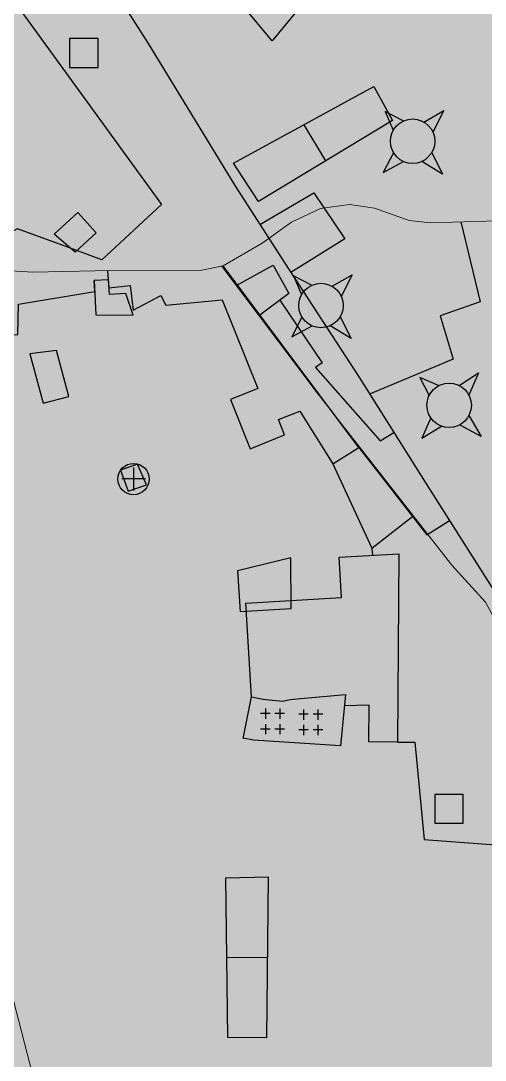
# Model space of a CAD drawing. Header units: inches. Extents: x 46391 to 88391, y 15017 to 44717.
# Drawn here: x 63327 to 66053, y 23185 to 29283 of the extents above; entities that cross this region are included whole.
import ezdxf

# ---------------------------------------------------------------- set-up
doc = ezdxf.new("R2010")
doc.units = ezdxf.units.IN
doc.header["$MEASUREMENT"] = 0
for name, color, linetype in [('autobuska stanica', 60, 'Continuous'), ('braunfild', 1, 'Continuous'), ('centralne funkcije', 1, 'Continuous'), ('groblja', 253, 'Continuous'), ('industrija', 181, 'Continuous'), ('oznake', 7, 'Continuous'), ('pijace', 53, 'Continuous'), ('porodicno stanovanje', 51, 'Continuous'), ('sport i rekreacija', 81, 'Continuous'), ('SS', 132, 'Continuous'), ('stanovanje sa poslovanjem', 40, 'Continuous'), ('toplane', 2, 'Continuous'), ('VS', 134, 'Continuous'), ('zdravstvo', 160, 'Continuous'), ('zelezcnicka stanica', 52, 'Continuous')]:
    doc.layers.add(name, color=color, linetype=linetype)
doc.layers.add('DP 2 reda', color=50, linetype='Continuous', lineweight=9)
doc.layers.add('pruga', color=7, linetype='TRACKS', lineweight=25)
doc.layers.add('objekti obrayovanja', color=7, linetype='Continuous', true_color=0x8fffe3)
doc.layers.add('OS', color=7, linetype='Continuous', true_color=0x00f0f0)
doc.linetypes.add('TRACKS', pattern='A,0.15,[130,ltypeshp.shx,S=0.25,R=0,X=0,Y=0],0.15', length=0.3)

msp = doc.modelspace()

# ---------------------------------------------------------------- hatches: boundary and pattern name
at = {"layer": 'autobuska stanica'}
h = msp.add_hatch(color=256, dxfattribs=at)
h.dxf.hatch_style = 1
h.paths.add_polyline_path([(65107.7, 28184.5), (65087, 28181.6), (64915.7, 28101.8), (64783.3, 28007.4), (64877.6, 27860.5), (64912.6, 27806.7), (65229, 28004.3)])
h.paths.add_polyline_path([(65087, 28181.6), (65107.7, 28184.5), (65047.6, 28273.8), (64731, 28088.8), (64783.3, 28007.4), (64915.7, 28101.8)])
at = {"layer": 'braunfild'}
h = msp.add_hatch(color=256, dxfattribs=at)
h.dxf.hatch_style = 1
h.paths.add_polyline_path([(65572.7, 28695.4), (65465.7, 28750.7), (65513.6, 28641.1, -0.087846), (65542.6, 28676.2, -0.068723)])
h.paths.add_polyline_path([(65574.6, 28457.1, -0.154921), (65515.2, 28509.3), (65455.3, 28393.8)])
h.paths.add_polyline_path([(65739.6, 28510.3, -0.083795), (65711.6, 28477.1, -0.070366), (65680.7, 28457.6), (65803.4, 28382.4)])
h.paths.add_polyline_path([(65811.1, 28756.7), (65693.2, 28689.2, -0.157336), (65746.6, 28629.3)])
h.paths.add_polyline_path([(65542.6, 28676.2, 0.087846), (65513.6, 28641.1, 0.838496), (65711.6, 28477.1, 1)])
h = msp.add_hatch(color=256, dxfattribs=at)
h.dxf.hatch_style = 1
h.paths.add_polyline_path([(65034.6, 27731.3), (64927.6, 27786.5), (64975.5, 27677, -0.087846), (65004.5, 27712.1, -0.068723)])
h.paths.add_polyline_path([(65036.7, 27493, -0.154921), (64977.3, 27545.2), (64917.4, 27429.6)])
h.paths.add_polyline_path([(65201.6, 27546.4, -0.083795), (65173.7, 27513.2, -0.070366), (65142.8, 27493.6), (65265.6, 27418.6)])
h.paths.add_polyline_path([(65273, 27792.9), (65155.1, 27725.3, -0.157336), (65208.5, 27665.5)])
h.paths.add_polyline_path([(65004.5, 27712.1, 0.087846), (64975.5, 27677, 0.838496), (65173.7, 27513.2, 1)])
h = msp.add_hatch(color=256, dxfattribs=at)
h.dxf.hatch_style = 1
h.paths.add_polyline_path([(65780.1, 27142.5), (65669.8, 27191.1), (65724.4, 27084.7, -0.087846), (65751.2, 27121.5, -0.068723)])
h.paths.add_polyline_path([(65796.7, 26904.8, -0.154921), (65734.2, 26953.3), (65681.6, 26834.3)])
h.paths.add_polyline_path([(65958.1, 26968.2, -0.083795), (65932.2, 26933.3, -0.070366), (65902.6, 26911.9), (66029.7, 26844.5)])
h.paths.add_polyline_path([(66014.2, 27218.6), (65900.7, 27143.9, -0.157336), (65957.6, 27087.5)])
h.paths.add_polyline_path([(65751.2, 27121.5, 0.087846), (65724.4, 27084.7, 0.838496), (65932.2, 26933.3, 1)])
at = {"layer": 'centralne funkcije'}
h = msp.add_hatch(color=256, dxfattribs=at)
h.dxf.hatch_style = 1
h.paths.add_polyline_path([(63064.9, 27944.9), (62909.8, 28080.9), (62724.5, 28050.7), (62735.7, 27982), (62407.7, 27927.3), (62415, 27900.3), (62347.1, 27885.1), (62341.9, 27916.4), (61856.4, 27835.4), (61863.8, 27774.8), (62701.9, 27763.6), (62814.9, 27763.6), (63240.1, 27817.6), (63398.7, 27807.4), (63761.4, 27815.9), (64390.7, 27820.9), (64516.1, 27845.2), (64743.3, 27978.9), (64783.3, 28007.4), (64584.4, 28317.1), (64075.9, 29150.5), (63710.3, 29721.3), (63547.2, 29971.5), (62866.2, 29978.4), (64154, 28205.6), (63802.3, 27880.6), (63656.2, 27934.7), (63646.6, 27925.9), (63621.8, 27947.4), (63598.1, 27956.2), (63308, 28063.5)])
h = msp.add_hatch(color=256, dxfattribs=at)
h.dxf.hatch_style = 1
h.paths.add_polyline_path([(62814.9, 27763.6), (62701.9, 27763.6), (62477.5, 27766.6), (62485.2, 27533.2), (62495.9, 27211.4), (62756.8, 27220.8), (62756, 27174.4), (62195, 27184.2), (62196.4, 27264.1), (61963.3, 27268.2), (61968.6, 27566.4), (62165.6, 27562.9), (62164.2, 27485), (62241, 27483.7), (62246.1, 27769.7), (61863.8, 27774.8), (61870.3, 27722.1), (61851.2, 27614.6), (61830.4, 27505.5), (61833.9, 27427.5), (61858.1, 27360), (61943.2, 27189.5), (61990, 27080.3), (62006.5, 27014.5), (62289.9, 27042.8), (62578.7, 26565.8), (63194.7, 26723.5), (63106.1, 27285.1), (63009, 27285.8), (63009.9, 27429.5), (63310.1, 27442.8), (63313.3, 27620.2), (63719.2, 27686.8), (63844.8, 27716.8), (63851.9, 27816.6), (63761.4, 27815.9), (63398.7, 27807.4), (63240.1, 27817.6)])
h.paths.add_polyline_path([(64324.2, 27628.3), (64510.1, 27646.3), (64718.3, 27125.4), (64557.5, 27061.1), (64672.9, 26772.4), (64875.6, 26853.4), (64839.6, 26943.5), (64965.3, 26993.7), (65159.6, 26683.9), (65311.6, 26779.2), (65150.3, 26995.4), (65067.9, 27100.9), (64507.3, 27843.4), (64390.7, 27820.9), (63851.9, 27816.6), (63844.8, 27716.8), (63968.7, 27730.6), (63986.2, 27585.1), (64148.6, 27671.2), (64178.8, 27614.2)])
h = msp.add_hatch(color=256, dxfattribs=at)
h.dxf.hatch_style = 1
h.paths.add_polyline_path([(64516.1, 27845.2), (64507.3, 27843.4), (65067.9, 27100.9), (65150.3, 26995.4)])
h = msp.add_hatch(color=256, dxfattribs=at)
h.dxf.hatch_style = 1
h.paths.add_polyline_path([(65710.8, 26266.6), (65842.9, 26350.5), (65709.8, 26560.3), (65516.5, 26867.6), (65437.7, 26818), (65057.5, 27249.4), (65096, 27275.6), (64837.3, 27656), (64717.9, 27574.7), (65311.6, 26779.2)])
at = {"layer": 'groblja'}
h = msp.add_hatch(color=256, dxfattribs=at)
h.dxf.hatch_style = 1
h.paths.add_polyline_path([(65203.4, 25029.3), (65234.2, 25330.8), (64970, 25307.1), (64909.1, 25301.6), (64866, 25290.7), (64766, 25300.1), (64750.1, 25303.9), (64680.9, 25317.6), (64632.4, 25073.6), (64693.5, 25061.5)])
at = {"layer": 'industrija'}
h = msp.add_hatch(color=256, dxfattribs=at)
h.dxf.hatch_style = 1
h.paths.add_polyline_path([(65332.8, 29808.9), (64803.5, 29166.2), (64094.8, 30017.2), (63526.3, 30003.5), (63710.3, 29721.3), (64075.9, 29150.5), (64584.4, 28317.1), (64783.3, 28007.4), (64915.7, 28101.8), (65087, 28181.6), (65256.2, 28205.7), (65404.4, 28183.7), (65606.1, 28111.2), (65729.7, 28098.5), (66517.6, 28121.8), (67493.3, 28149.1), (67693.3, 28213.3), (67644.7, 28346), (67241.5, 29274), (66795.2, 30164.1), (66434.8, 30830.4), (65080.9, 30219.4)])
h = msp.add_hatch(color=256, dxfattribs=at)
h.dxf.hatch_style = 1
h.paths.add_polyline_path([(68007.1, 28065.4), (68037.5, 28147.6), (68060, 28351.3), (67820.5, 28254.2), (67693.3, 28213.3), (67788.7, 27952.6), (67883, 27986.9)])
h.paths.add_polyline_path([(64563.1, 22535.7), (63582.7, 22381.1), (63670.5, 22041.4), (64068.4, 20539.7), (64965, 20731.7)])
h.paths.add_polyline_path([(66442.2, 25390), (66117.2, 25918.6), (65842.9, 26350.5), (65710.8, 26266.6), (65627, 26374.2), (65388.8, 26188.8), (65391.2, 26147.2), (65545.4, 26156.2), (65538.4, 25051.7), (65640.7, 25051), (65694.8, 24478.7), (66397, 24428.6), (66381.1, 24206), (67180.8, 24232.1), (67138.5, 24300.5), (66744.1, 24914.5)])
h = msp.add_hatch(color=256, dxfattribs=at)
h.dxf.hatch_style = 1
h.paths.add_polyline_path([(68166.3, 25717.6), (67976, 26288), (67890.7, 26605.5), (67728.5, 27115.2), (67590.1, 27550.4), (67581.6, 27722), (67700.7, 27920.7), (67788.7, 27952.6), (67693.3, 28213.3), (67493.3, 28149.1), (66517.6, 28121.8), (65910.5, 28103.9), (66024.7, 27633.4), (65789.2, 27552.3), (65864.5, 27297.4), (65374.8, 27092.9), (65709.8, 26560.3), (66117.2, 25918.6), (66442.2, 25390), (66744.1, 24914.5), (67138.5, 24300.5), (67527.1, 23672.3), (67829, 23762.7), (67571.5, 24070.1), (67925.3, 24169.7), (67799.1, 24618), (68374, 24996.2), (68284.1, 25308.5)])
h.paths.add_polyline_path([(67168.8, 25695.4), (66628.4, 25676.4), (66634.7, 25497.2), (66544.6, 25494), (66535.1, 25763.1), (66321.6, 25793), (66313.4, 26286.8), (66517.5, 26290.2), (66394.9, 27158.4), (66132.1, 27121.3), (66077.1, 27311.1), (67092.7, 27449.4), (67388.6, 27077.7), (67171.4, 26966.5), (67237.4, 26837.7), (67161.3, 26798.8), (67309.9, 26480.9), (67600, 26616.4), (67683, 26438.8), (67399.6, 26259.7), (67098.2, 26246.1), (67102.1, 26159.4), (67005.8, 26155), (67196, 25757.8)], flags=16)
h = msp.add_hatch(color=256, dxfattribs=at)
h.dxf.hatch_style = 1
h.paths.add_polyline_path([(65096, 27275.6), (65057.5, 27249.4), (65437.7, 26818), (65516.5, 26867.6), (65315.3, 27187.4), (64877.6, 27860.5), (64783.3, 28007.4), (64743.3, 27978.9), (64516.1, 27845.2), (64717.9, 27574.7), (64837.3, 27656)])
h.paths.add_polyline_path([(67829, 23762.7), (67527.1, 23672.3), (67833.9, 23200.8), (67909.2, 23294.4), (68086.5, 23455.2)])
h.paths.add_polyline_path([(68369.6, 26214.3), (67977.4, 27437.1), (67811.2, 27891.2), (67747.5, 27871.4), (67655.3, 27726.3), (67636.8, 27638.7), (68396, 25224.9), (68533.6, 24897.4), (68642.8, 24690.8), (68702.9, 24701.6), (68572.4, 25426.8)])
at = {"layer": 'objekti obrayovanja'}
h = msp.add_hatch(color=256, dxfattribs=at)
h.dxf.hatch_style = 1
h.paths.add_polyline_path([(63770.5, 28039.3), (63661.6, 28158.2), (63524, 28032.1), (63621.8, 27947.4), (63656.2, 27934.7)], flags=17)
h.paths.add_polyline_path([(63646.6, 27925.9), (63770.5, 28039.3), (63661.6, 28158.2), (63524, 28032.1)])
h = msp.add_hatch(color=256, dxfattribs=at)
h.dxf.hatch_style = 1
h.paths.add_polyline_path([(63524, 28032.1), (63621.8, 27947.4), (63656.2, 27934.7), (63770.5, 28039.3), (63661.6, 28158.2)])
h = msp.add_hatch(color=256, dxfattribs=at)
h.dxf.hatch_style = 1
h.paths.add_polyline_path([(63536.6, 27347.8), (63380.6, 27328.6), (63458.1, 27039.4), (63608.5, 27079.7)])
h = msp.add_hatch(color=256, dxfattribs=at)
h.dxf.hatch_style = 1
h.paths.add_polyline_path([(64779.9, 24260.9), (64531.2, 24254.5), (64536.4, 23786.1), (64774.6, 23788)])
at = {"layer": 'OS'}
h = msp.add_hatch(color=256, dxfattribs=at)
h.dxf.hatch_style = 1
h.paths.add_polyline_path([(64913.4, 25882.6), (64912.8, 26131.9), (64599.8, 26055.9), (64614.6, 25817.1), (64651.6, 25819.4), (64648.8, 25867.1)])
h.paths.add_polyline_path([(64913.5, 25835.6), (64913.4, 25882.6), (64648.8, 25867.1), (64651.6, 25819.4)])
h = msp.add_hatch(color=256, dxfattribs=at)
h.dxf.hatch_style = 1
h.paths.add_polyline_path([(64541.7, 23317.7), (64769.4, 23315.1), (64774.6, 23788), (64536.4, 23786.1)])
at = {"layer": 'oznake'}
h = msp.add_hatch(color=254, dxfattribs=at)
h.dxf.hatch_style = 1
h.paths.add_polyline_path([(64081.3, 26594.3, 1), (63896.6, 26594.3, 1)])
at = {"layer": 'pijace'}
h = msp.add_hatch(color=256, dxfattribs=at)
h.dxf.hatch_style = 1
h.paths.add_polyline_path([(65388.8, 26188.8), (65627, 26374.2), (65311.6, 26779.2), (65159.6, 26683.9)])
at = {"layer": 'porodicno stanovanje'}
h = msp.add_hatch(color=256, dxfattribs=at)
h.dxf.hatch_style = 1
h.paths.add_polyline_path([(61778.7, 28952), (61584.7, 28750.5), (61658.5, 28608.9), (61576, 28577.8), (61618.6, 28527.3), (61720.9, 28369.6), (61799.1, 28190.6), (61835.5, 28104), (61840.7, 27986.2), (61856.4, 27835.4), (62341.9, 27916.4), (62397.4, 27965.8), (62407.7, 27927.3), (62735.7, 27982), (62724.5, 28050.7), (62909.8, 28080.9), (63000.6, 28001.2), (63018.7, 28127.7), (63092.9, 27958.5), (63308, 28063.5), (63621.8, 27947.4), (63524, 28032.1), (63661.6, 28158.2), (63770.5, 28039.3), (63656.2, 27934.7), (63802.3, 27880.6), (64154, 28205.6), (62866.2, 29978.4), (61031, 29997), (61063.5, 29953.1), (61039.2, 29821.4), (61006.3, 29665.2), (60992.4, 29552.6), (61008, 29391.5), (61042.8, 29243.6), (61115.6, 29125.8), (61202.3, 29004.5), (61303.7, 28896.7), (61559.9, 29162.7)])
h.paths.add_polyline_path([(62823.8, 28898.6), (62841.6, 28945.6), (62873.3, 28977.3), (62922.9, 29017.9), (62952.1, 29069.5), (63022.8, 29086.2), (63043.6, 29095.4), (63104.6, 29087.8), (63149, 29050.9), (63179.5, 28976), (63196, 28894.8), (63214.9, 28805.2), (63157.9, 28758.9), (63095.7, 28737.4), (63057.5, 28727.2), (62980.7, 28703.6), (62906.4, 28722.1), (62865.7, 28751.3), (62842.8, 28785.6), (62822.5, 28844)], flags=16)
h.paths.add_polyline_path([(62298.8, 28632.9), (62333.3, 28456.5), (62199.8, 28430.4), (62173.3, 28608.4)], flags=16)
h.paths.add_polyline_path([(62249.5, 29479.2), (61450.9, 29512.7), (61461.4, 29691.9), (62257, 29658.4)], flags=16)
h = msp.add_hatch(color=256, dxfattribs=at)
h.dxf.hatch_style = 1
h.paths.add_polyline_path([(63582.7, 22381.1), (64563.1, 22535.7), (64965, 20731.7), (64068.4, 20539.7), (64352.4, 19467.8), (64498, 18913.1), (64515.1, 18917.1), (64605.8, 18585.9), (65059.5, 18615.5), (65024.3, 18728.4), (65185.4, 18758), (65176.2, 18968.9), (65235.4, 19018.9), (65276.2, 19322.3), (65334.2, 19578.8), (65106.4, 19641.7), (65173.1, 20100.5), (65291.6, 20113.5), (65297.2, 20531), (65349.1, 20551.3), (65397.2, 20965.8), (65739.8, 20908.4), (65756.5, 21147.1), (65304.6, 21161.2), (65343.5, 21620.1), (65836, 21627.5), (65836, 21535), (66608.2, 21427.7), (66561.9, 21610.9), (66551.9, 22026.7), (66832.8, 22017.3), (66880.9, 22442.8), (66875.4, 22692.6), (66943.9, 22744.4), (66972, 23041.6), (67740.4, 23002.1), (67732.7, 23074.8), (67833.9, 23200.8), (67527.1, 23672.3), (67180.8, 24232.1), (66381.1, 24206), (66397, 24428.6), (65694.8, 24478.7), (65640.7, 25051), (65538.4, 25051.7), (65371, 25052.8), (65372.4, 25267.8), (65227.5, 25264.7), (65203.4, 25029.3), (64693.5, 25061.5), (64632.4, 25073.6), (64680.9, 25317.6), (64648.8, 25867.1), (65210, 25899.9), (65196.3, 26135.8), (65391.2, 26147.2), (65388.8, 26188.8), (65159.6, 26683.9), (64965.3, 26993.7), (64839.6, 26943.5), (64875.6, 26853.4), (64672.9, 26772.4), (64557.5, 27061.1), (64718.3, 27125.4), (64510.1, 27646.3), (64324.2, 27628.3), (64178.8, 27614.2), (64148.6, 27671.2), (63986.2, 27585.1), (63968.7, 27730.6), (63844.8, 27716.8), (63719.2, 27686.8), (63313.3, 27620.2), (63310.1, 27442.8), (63009.9, 27429.5), (63009, 27285.8), (63106.1, 27285.1), (63194.7, 26723.5), (62578.7, 26565.8), (62289.9, 27042.8), (62006.5, 27014.5), (62022.9, 26948.6), (62052.4, 26827.3), (62064.8, 26767.5), (62094.3, 26608.1), (62144.6, 26434.8), (62182.7, 26323.9), (62213.9, 26242.5), (62213.9, 26133.4), (62198.6, 26086.4), (63062.1, 25621.7), (63074.2, 24347.6)])
h = msp.add_hatch(color=256, dxfattribs=at)
h.dxf.hatch_style = 1
h.paths.add_polyline_path([(62991.1, 22868.2), (62992.8, 22750.4), (62992.8, 22679.4), (63011, 22588.8), (63496.5, 22714.4), (63074.2, 24347.6), (63062.1, 25621.7), (62198.6, 26086.4), (62186.2, 26048.5), (62156.7, 25897.1), (62118.5, 25779.3), (62149.8, 25718.6), (62184.4, 25685.7), (62300.7, 25633.1), (62387.4, 25608.9), (62500.1, 25518.8), (62555.6, 25456.4), (62680.5, 25222.1), (62717, 25090.4), (62767.3, 24906.4), (62824.5, 24667.3), (62878.3, 24551.2), (62935.5, 24313.8), (62951.1, 24149.8), (62930.3, 24032), (62932, 23917.7), (62909.5, 23839.7), (62897.4, 23786), (62909.6, 23721.2), (62947.7, 23567), (62952.9, 23478.6), (62975.5, 23400.7), (62991.1, 23346.9), (62996.3, 23301.9), (62998, 23062.3)])
at = {"layer": 'sport i rekreacija'}
h = msp.add_hatch(color=256, dxfattribs=at)
h.dxf.hatch_style = 1
h.paths.add_polyline_path([(65545.4, 26156.2), (65196.3, 26135.8), (65210, 25899.9), (64648.8, 25867.1), (64680.9, 25317.6), (64771.2, 25299.7), (64866, 25290.7), (64909.1, 25301.6), (64970, 25307.1), (65234.2, 25330.8), (65227.5, 25264.7), (65372.4, 25267.8), (65371, 25052.8), (65538.4, 25051.7)])
at = {"layer": 'SS'}
h = msp.add_hatch(color=256, dxfattribs=at)
h.dxf.hatch_style = 1
h.paths.add_polyline_path([(65493, 28688.1), (65465.7, 28750.7), (65486.9, 28739.7), (65400.2, 28898), (64988.5, 28672.4), (65116.3, 28460.8)])
at = {"layer": 'stanovanje sa poslovanjem'}
h = msp.add_hatch(color=256, dxfattribs=at)
h.dxf.hatch_style = 1
h.paths.add_polyline_path([(64663.4, 30031), (64094.8, 30017.2), (64803.5, 29166.2), (65332.8, 29808.9), (65080.9, 30219.4)])
h.paths.add_polyline_path([(64783.3, 28007.4), (64877.6, 27860.5), (65315.3, 27187.4), (65374.8, 27092.9), (65864.5, 27297.4), (65789.2, 27552.3), (66024.7, 27633.4), (65910.5, 28103.9), (65729.7, 28098.5), (65606.1, 28111.2), (65404.4, 28183.7), (65256.2, 28205.7), (65087, 28181.6), (64915.7, 28101.8)])
h.paths.add_polyline_path([(66077.1, 27311.1), (66132.1, 27121.3), (66394.9, 27158.4), (66517.5, 26290.2), (66313.4, 26286.8), (66321.6, 25793), (66535.1, 25763.1), (66544.6, 25494), (66634.7, 25497.2), (66628.4, 25676.4), (67168.8, 25695.4), (67196, 25757.8), (67005.8, 26155), (67102.1, 26159.4), (67098.2, 26246.1), (67399.6, 26259.7), (67683, 26438.8), (67600, 26616.4), (67309.9, 26480.9), (67161.3, 26798.8), (67237.4, 26837.7), (67171.4, 26966.5), (67388.6, 27077.7), (67092.7, 27449.4)])
at = {"layer": 'toplane'}
h = msp.add_hatch(color=256, dxfattribs=at)
h.dxf.hatch_style = 1
h.paths.add_polyline_path([(63614, 29009), (63780.8, 29009), (63780.8, 29178.3), (63614, 29178.3)])
h = msp.add_hatch(color=256, dxfattribs=at)
h.dxf.hatch_style = 1
h.paths.add_polyline_path([(65756.9, 24574.8), (65923.7, 24574.8), (65923.7, 24744.1), (65756.9, 24744.1)])
at = {"layer": 'VS'}
h = msp.add_hatch(color=256, dxfattribs=at)
h.dxf.hatch_style = 1
h.paths.add_polyline_path([(65116.3, 28460.8), (64988.5, 28672.4), (64576.8, 28446.9), (64723, 28223.5)])
h = msp.add_hatch(color=256, dxfattribs=at)
h.dxf.hatch_style = 1
h.paths.add_polyline_path([(63943.3, 27683.1), (63847.2, 27677.1), (63845, 27713.9), (63761.6, 27695.9), (63768.2, 27557.3), (63987.5, 27555.6)])
h.paths.add_polyline_path([(63841.9, 27762.5), (63758.7, 27758.6), (63761.6, 27695.9), (63845, 27713.9)])
at = {"layer": 'zelezcnicka stanica'}
h = msp.add_hatch(color=256, dxfattribs=at)
h.dxf.hatch_style = 1
h.paths.add_polyline_path([(64901.3, 27683.8), (64809.7, 27849.9), (64599.2, 27733.8), (64717.9, 27574.7), (64837.3, 27656), (64846.3, 27642.7)])
h = msp.add_hatch(color=256, dxfattribs=at)
h.dxf.hatch_style = 1
h.paths.add_polyline_path([(64846.3, 27642.7), (64837.3, 27656), (64717.9, 27574.7), (64731.3, 27556.8)])

# ---------------------------------------------------------------- linework, layer by layer
at = {"layer": 'autobuska stanica'}
msp.add_lwpolyline([(64731, 28088.8), (65047.6, 28273.8), (65229, 28004.3), (64912.6, 27806.7)], dxfattribs=at)
at = {"layer": 'braunfild'}
for p, q in [((65572.7, 28695.4), (65465.7, 28750.7)), ((65465.7, 28750.7), (65513.6, 28641.1)), ((65693.2, 28689.2), (65811.1, 28756.7)), ((65811.1, 28756.7), (65746.6, 28629.3)), ((65515.2, 28509.3), (65455.3, 28393.8)), ((65739.6, 28510.3), (65803.4, 28382.4)), ((65455.3, 28393.8), (65574.6, 28457.1)), ((65803.4, 28382.4), (65680.7, 28457.6)), ((65034.6, 27731.3), (64927.6, 27786.5)), ((64927.6, 27786.5), (64975.5, 27677)), ((65155.1, 27725.3), (65273, 27792.9)), ((65273, 27792.9), (65208.5, 27665.5)), ((64977.3, 27545.2), (64917.4, 27429.6)), ((65201.6, 27546.4), (65265.6, 27418.6)), ((64917.4, 27429.6), (65036.7, 27493)), ((65265.6, 27418.6), (65142.8, 27493.6)), ((65900.7, 27143.9), (66014.2, 27218.6)), ((66014.2, 27218.6), (65957.6, 27087.5)), ((65780.1, 27142.5), (65669.8, 27191.1)), ((65669.8, 27191.1), (65724.4, 27084.7)), ((65958.1, 26968.2), (66029.7, 26844.5)), ((65734.2, 26953.3), (65681.6, 26834.3)), ((65681.6, 26834.3), (65796.7, 26904.8)), ((66029.7, 26844.5), (65902.6, 26911.9))]:
    msp.add_line(p, q, dxfattribs=at)
for centre in [(65627.1, 28576.6), (65089.1, 27612.6), (65841.7, 27027.4)]:
    msp.add_circle(centre, 130.6, dxfattribs=at)
at = {"layer": 'centralne funkcije'}
for points in [[(63304, 30344.4), (63142.6, 30295.8), (63106.7, 30017.4), (62825.6, 30034.3), (64154, 28205.6), (63802.3, 27880.6), (63598.1, 27956.2), (63308, 28063.5), (63064.9, 27944.9), (62909.8, 28080.9), (62724.5, 28050.7), (62735.7, 27982), (61856.4, 27835.4), (61575.4, 27788.6), (61152.7, 27513.8), (61280, 27317.9), (61172.6, 27173.9), (60644.7, 27192.9)], [(63836.7, 27816.5), (63844.8, 27716.8), (63968.7, 27730.6), (63986.2, 27585.1), (64148.6, 27671.2), (64178.8, 27614.2), (64324.2, 27628.3), (64510.1, 27646.3), (64718.3, 27125.4), (64557.5, 27061.1), (64672.9, 26772.4), (64875.6, 26853.4), (64839.6, 26943.5), (64965.3, 26993.7), (65159.6, 26683.9), (65311.6, 26779.2), (64516.1, 27845.2)], [(62006.5, 27014.5), (62289.9, 27042.8), (62578.7, 26565.8), (63194.7, 26723.5), (63106.1, 27285.1), (63009, 27285.8), (63009.9, 27429.5), (63310.1, 27442.8), (63313.3, 27620.2), (63761.6, 27695.7), (63758.7, 27758.6)], [(65311.6, 26779.2), (65710.8, 26266.6), (65842.9, 26350.5)]]:
    msp.add_lwpolyline(points, dxfattribs=at)
at = {"layer": 'DP 2 reda'}
for points in [[(66517.6, 28121.8), (65729.7, 28098.5), (65606.1, 28111.2), (65404.4, 28183.7), (65256.2, 28205.7), (65087, 28181.6), (64915.7, 28101.8), (64743.3, 27978.9), (64516.1, 27845.2), (64390.7, 27820.9), (63761.4, 27815.9), (63398.7, 27807.4), (63240.1, 27817.6)], [(69243.2, 20039.2), (68571.6, 21201.4), (68054.4, 22116), (67476.1, 23223.3), (66293.3, 25430.1), (66171.1, 25658), (66055.8, 25873.1), (65857.8, 26089.2), (65067.9, 27100.9), (64506.1, 27844.9)], [(63074.2, 24347.6), (63670.5, 22041.4)]]:
    msp.add_lwpolyline(points, dxfattribs=at)
at = {"layer": 'groblja'}
msp.add_lwpolyline([(64632.2, 25072.7), (64680.9, 25317.6), (64750.1, 25303.9), (64766, 25300.1), (64866, 25290.7), (64909.1, 25301.6), (64970, 25307.1), (65234.2, 25330.8), (65203.4, 25029.3), (64693.5, 25061.5), (64632.4, 25073.6)], dxfattribs=at)
at = {"layer": 'industrija'}
for p, q in [((64846.9, 27643.1), (65096, 27275.6)), ((65096, 27275.6), (65057.5, 27249.4)), ((65057.5, 27249.4), (65437.7, 26818)), ((65437.7, 26818), (65516.5, 26867.6)), ((65388.8, 26188.8), (65391.2, 26147.2)), ((65538.4, 25051.7), (65640.7, 25051)), ((65640.7, 25051), (65694.8, 24478.7)), ((65694.8, 24478.7), (66397, 24428.6))]:
    msp.add_line(p, q, dxfattribs=at)
for points in [[(65080.9, 30219.4), (65332.8, 29808.9), (64803.5, 29166.2), (64094.8, 30017.2)], [(65910.5, 28103.9), (66024.7, 27633.4), (65789.2, 27552.3), (65864.5, 27297.4), (65864.5, 27297.4), (65374.8, 27092.9)]]:
    msp.add_lwpolyline(points, dxfattribs=at)
at = {"layer": 'objekti obrayovanja'}
for points in [[(63524, 28032.1), (63661.6, 28158.2), (63770.5, 28039.3), (63646.6, 27925.9), (63524, 28032.1)], [(63380.6, 27328.6), (63458.1, 27039.4), (63608.5, 27079.7), (63536.6, 27347.8), (63380.6, 27328.6)], [(64599.8, 26055.9), (64614.6, 25817.1), (64913.5, 25835.6), (64912.8, 26131.9), (64599.8, 26055.9)]]:
    msp.add_lwpolyline(points, dxfattribs=at)
at = {"layer": 'oznake', "color": 1}
for p, q in [((63988.6, 26661.9), (63988.6, 26526.9)), ((63920.5, 26596.9), (64059.9, 26596.9))]:
    msp.add_line(p, q, dxfattribs=at)
at = {"layer": 'oznake', "color": 0}
for p, q in [((64762.9, 25248.2), (64762.9, 25187.6)), ((64847.3, 25248.2), (64847.3, 25187.6)), ((64734.6, 25220.8), (64790.8, 25220.8)), ((64818.9, 25220.8), (64875.1, 25220.8)), ((64958.8, 25216), (65015, 25216)), ((64987.1, 25243.3), (64987.1, 25182.7)), ((65043.1, 25216), (65099.4, 25216)), ((65071.5, 25243.3), (65071.5, 25182.7)), ((64734.6, 25129.9), (64790.8, 25129.9)), ((64762.9, 25157.3), (64762.9, 25096.7)), ((64818.9, 25129.9), (64875.1, 25129.9)), ((64847.3, 25157.3), (64847.3, 25096.7)), ((64987.1, 25152.4), (64987.1, 25091.8)), ((65071.5, 25152.4), (65071.5, 25091.8)), ((64958.8, 25125.1), (65015, 25125.1)), ((65043.1, 25125.1), (65099.4, 25125.1))]:
    msp.add_line(p, q, dxfattribs=at)
at = {"layer": 'oznake', "color": 254}
msp.add_circle((63989, 26594.3), 92.3, dxfattribs=at)
at = {"layer": 'pijace'}
msp.add_lwpolyline([(65159.6, 26683.9), (65388.8, 26188.8), (65627, 26374.2)], dxfattribs=at)
at = {"layer": 'pruga', "ltscale": 250}
msp.add_lwpolyline([(63710.3, 29721.3), (64075.9, 29150.5), (64584.4, 28317.1), (64877.6, 27860.5), (65315.3, 27187.4), (65709.8, 26560.3), (66117.2, 25918.6), (66442.2, 25390), (66744.1, 24914.5), (67138.5, 24300.5), (67527.1, 23672.3), (67901.3, 23097.3), (68184.4, 22653.6), (68506.6, 22134.9), (68870.7, 21571.5), (69273.6, 20919.5), (69680.2, 20285), (70018.6, 19753.4), (70346.8, 19230.1), (70834.7, 18594.5), (71258.7, 17956.9), (71733.6, 17309.2), (72005.7, 16908.3)], dxfattribs=at)
at = {"layer": 'sport i rekreacija'}
msp.add_lwpolyline([(64680.9, 25317.6), (64648.8, 25867.1), (65210, 25899.9), (65196.3, 26135.8), (65545.4, 26156.2), (65538.4, 25051.7), (65371, 25052.8), (65372.4, 25267.8), (65227.5, 25264.7)], dxfattribs=at)
at = {"layer": 'SS'}
msp.add_line((64774.6, 23788), (64536.4, 23786.1), dxfattribs=at)
msp.add_lwpolyline([(64531.2, 24254.5), (64779.9, 24260.9), (64769.4, 23315.1), (64541.7, 23317.7), (64531.2, 24254.5)], dxfattribs=at)
at = {"layer": 'toplane', "color": 5, "lineweight": 30}
for points in [[(63614, 29178.3), (63614, 29009), (63780.8, 29009), (63780.8, 29178.3), (63614, 29178.3)], [(65756.9, 24744.1), (65756.9, 24574.8), (65923.7, 24574.8), (65923.7, 24744.1), (65756.9, 24744.1)]]:
    msp.add_lwpolyline(points, dxfattribs=at)
at = {"layer": 'VS'}
msp.add_line((64988.5, 28672.4), (65116.3, 28460.8), dxfattribs=at)
for points in [[(64576.8, 28446.9), (65400.2, 28898), (65509.7, 28698.1), (64723, 28223.5), (64576.8, 28446.9)], [(63758.7, 27758.6), (63768.2, 27557.3), (63987.5, 27555.6), (63943.3, 27683.1), (63847.2, 27677.1), (63841.9, 27762.5), (63758.7, 27758.6)]]:
    msp.add_lwpolyline(points, dxfattribs=at)
at = {"layer": 'zdravstvo'}
msp.add_lwpolyline([(64012, 26681.5), (63913.1, 26646.1), (63957.3, 26522.7), (64064.5, 26561.1), (64012, 26681.5)], dxfattribs=at)
at = {"layer": 'zelezcnicka stanica'}
msp.add_lwpolyline([(64599.2, 27733.8), (64809.7, 27849.9), (64901.3, 27683.8), (64731.3, 27556.8)], dxfattribs=at)

doc.saveas('drawing.dxf')
